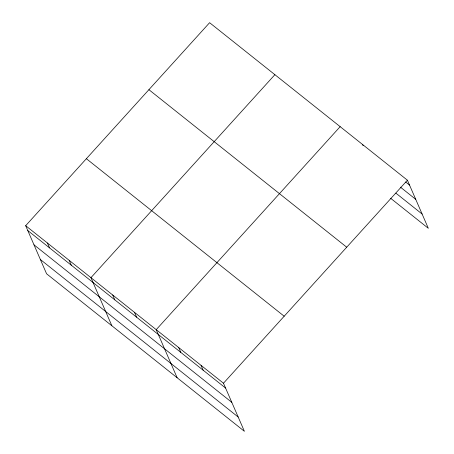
<?xml version="1.0" encoding="UTF-8"?>
<svg xmlns="http://www.w3.org/2000/svg" width="454" height="454" viewBox="0 0 454 454"><rect width="100%" height="100%" fill="white"/><g stroke="black" fill="none" stroke-linecap="round" stroke-linejoin="round"><path stroke-width="0.68" d="M25.674 225.695L223.482 383.216L244.394 431.3L46.58 273.785L25.674 225.695L209.606 22.7L407.42 180.215L428.326 228.305L390.599 198.262M274.886 74.683L90.953 277.678L111.86 325.762M340.165 126.66L156.227 329.655L177.139 377.745M223.482 383.216L407.42 180.215M405.7 182.026L409.531 185.073M400.422 187.144L415.733 199.34M395.877 193.137L422.124 214.038M148.912 89.688L346.72 247.209M86.373 158.707L284.181 316.222M27.785 230.553L225.593 388.068M33.988 244.819L231.795 402.335M40.378 259.518L238.191 417.033M362.581 144.514L363.109 145.728M201.065 365.362L203.176 370.214M178.649 347.509L180.76 352.366M134.469 312.329L136.58 317.187M112.711 295.004L114.822 299.856M69.19 260.352L71.301 265.204M47.432 243.026L49.543 247.878"/></g></svg>
